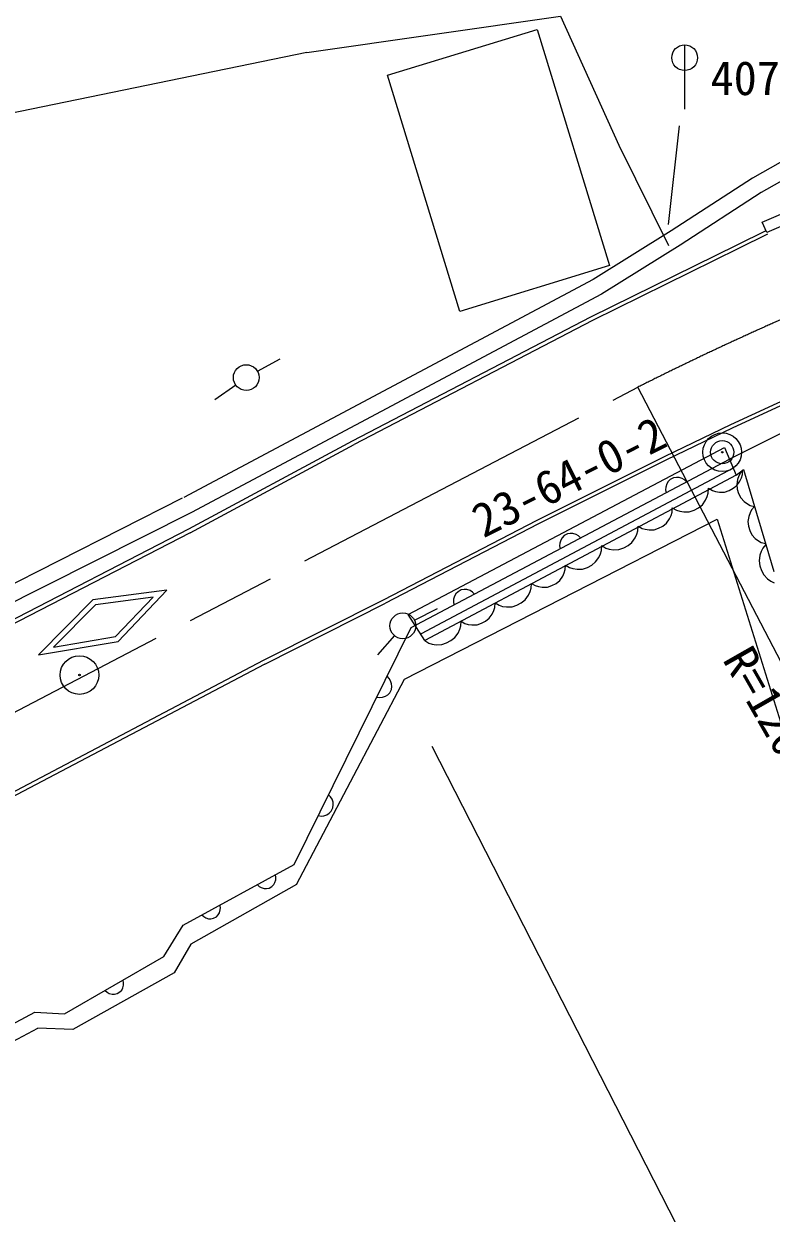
# Model space of a CAD drawing. Units: millimetres, scale not verified. Extents: x 40000 to 680000, y 20000 to 380000.
# Drawn here: x 275677 to 304683, y 285272 to 331410 of the extents above; entities that cross this region are included whole.
import ezdxf
from ezdxf.enums import TextEntityAlignment as Align

# ---------------------------------------------------------------- set-up
doc = ezdxf.new("R2010")
doc.units = ezdxf.units.MM
doc.header["$LTSCALE"] = 1000
doc.linetypes.add('CHAIN', pattern=[18.5, 12, -1.5, 3.5, -1.5])
for name, color, linetype, lineweight in [('M-BGD', 7, 'Continuous', 25), ('M-BMK', 2, 'CHAIN', 13), ('M-BMK-SRVR', 3, 'Continuous', 25), ('M-STR-HTXT', 7, 'Continuous', 13), ('M-STR-STRC', 7, 'Continuous', 25)]:
    doc.layers.add(name, color=color, linetype=linetype, lineweight=lineweight)
doc.styles.add('ＭＳ ゴシック', font='')
doc.styles.get('ＭＳ ゴシック').set_extended_font_data('MS Gothic')

msp = doc.modelspace()

# ---------------------------------------------------------------- linework, layer by layer
at = {"layer": 'M-BGD'}
for p, q in [((286663, 330302), (296507, 331711)), ((296507, 331711), (298774, 326706)), ((289797, 329413), (295605, 331189)), ((295605, 331189), (298405, 322031)), ((286663, 330302), (273017, 327488)), ((292597, 320255), (289797, 329413)), ((298774, 326706), (300703, 322816)), ((306032, 326594), (303953, 325423)), ((306333, 326018), (304290, 324867)), ((303953, 325423), (300795, 323373)), ((304290, 324867), (301144, 322825)), ((304332, 323715), (307190, 324962)), ((307366, 324558), (304510, 323315)), ((304510, 323315), (304335, 323717)), ((300795, 323373), (297773, 321487)), ((304479, 323380), (303346, 322823)), ((304545, 323246), (303412, 322689)), ((303346, 322823), (297673, 320035)), ((303412, 322689), (297741, 319901)), ((301144, 322825), (298098, 320924)), ((298405, 322031), (292597, 320255)), ((297773, 321487), (281886, 313030)), ((298098, 320924), (282192, 312456)), ((297673, 320035), (288424, 315220)), ((297741, 319901), (288493, 315087)), ((284748, 317929), (285622, 318414)), ((306977, 317645), (303097, 315859)), ((307039, 317509), (303161, 315723)), ((283903, 317397), (283088, 316817)), ((303097, 315859), (300553, 314631)), ((303161, 315723), (300619, 314497)), ((305544, 315769), (303060, 314518)), ((288424, 315220), (282064, 311802)), ((282133, 311669), (288493, 315087)), ((290600, 308500), (302865, 314980)), ((302865, 314980), (303322, 313899)), ((290711, 307993), (303060, 314518)), ((300553, 314631), (295558, 312129)), ((300619, 314497), (295626, 311996)), ((303205, 314176), (291095, 307748)), ((303322, 313899), (291236, 307483)), ((300889, 313798), (300762, 313731)), ((301002, 313817), (300889, 313798)), ((301106, 313811), (301002, 313817)), ((301228, 313773), (301106, 313811)), ((301318, 313719), (301228, 313773)), ((303322, 313899), (303609, 314120)), ((303379, 313738), (303344, 313540)), ((303431, 313879), (303379, 313738)), ((303491, 313991), (303431, 313879)), ((303465, 313668), (303528, 313804)), ((303609, 314120), (303491, 313991)), ((303528, 313804), (303565, 313926)), ((303565, 313926), (303573, 314101)), ((303609, 314120), (304479, 311207)), ((300591, 313437), (300586, 313332)), ((300586, 313332), (300604, 313220)), ((300629, 313559), (300591, 313437)), ((300683, 313649), (300629, 313559)), ((300762, 313731), (300683, 313649)), ((301400, 313640), (301318, 313719)), ((302242, 313205), (302251, 313391)), ((302251, 313391), (302401, 313302)), ((302401, 313302), (302523, 313265)), ((302873, 313248), (303045, 313307)), ((303045, 313307), (303204, 313392)), ((303204, 313392), (303348, 313504)), ((303344, 313540), (303367, 313359)), ((303348, 313504), (303465, 313668)), ((303367, 313359), (303418, 313186)), ((272798, 308439), (281842, 313019)), ((302012, 312755), (302136, 312930)), ((302136, 312930), (302203, 313075)), ((302203, 313075), (302242, 313205)), ((302523, 313265), (302671, 313242)), ((302671, 313242), (302873, 313248)), ((303418, 313186), (303499, 313022)), ((303499, 313022), (303636, 312876)), ((303636, 312876), (303757, 312786)), ((282192, 312456), (272876, 307773)), ((300796, 312339), (300833, 312460)), ((300833, 312460), (300841, 312635)), ((300841, 312635), (301001, 312539)), ((301001, 312539), (301131, 312500)), ((301131, 312500), (301290, 312476)), ((301290, 312476), (301504, 312482)), ((301504, 312482), (301688, 312545)), ((301688, 312545), (301858, 312636)), ((301858, 312636), (302012, 312755)), ((303757, 312786), (303869, 312726)), ((303860, 312441), (303808, 312301)), ((303920, 312553), (303860, 312441)), ((303869, 312726), (304038, 312683)), ((304038, 312683), (303920, 312553)), ((295558, 312129), (289644, 309064)), ((295626, 311996), (289713, 308930)), ((290456, 305988), (302590, 312198)), ((299510, 311740), (299519, 311926)), ((299519, 311926), (299670, 311836)), ((300314, 311841), (300472, 311927)), ((300472, 311927), (300617, 312038)), ((300617, 312038), (300733, 312202)), ((300733, 312202), (300796, 312339)), ((302590, 312198), (305302, 303500)), ((303808, 312301), (303773, 312103)), ((303773, 312103), (303796, 311921)), ((303796, 311921), (303848, 311749)), ((282064, 311802), (236717, 288410)), ((282133, 311669), (236782, 288274)), ((296567, 311474), (296512, 311384)), ((296645, 311556), (296567, 311474)), ((296773, 311623), (296645, 311556)), ((296885, 311642), (296773, 311623)), ((296990, 311636), (296885, 311642)), ((297112, 311599), (296990, 311636)), ((297201, 311544), (297112, 311599)), ((297284, 311466), (297201, 311544)), ((299280, 311289), (299404, 311465)), ((299404, 311465), (299471, 311610)), ((299471, 311610), (299510, 311740)), ((299670, 311836), (299791, 311800)), ((299791, 311800), (299940, 311777)), ((299940, 311777), (300141, 311783)), ((300141, 311783), (300314, 311841)), ((303848, 311749), (303928, 311585)), ((303928, 311585), (304066, 311438)), ((304066, 311438), (304186, 311349)), ((296475, 311262), (296469, 311157)), ((296469, 311157), (296488, 311045)), ((296512, 311384), (296475, 311262)), ((298061, 310853), (298100, 310983)), ((298100, 310983), (298109, 311170)), ((298109, 311170), (298270, 311074)), ((298270, 311074), (298400, 311035)), ((298400, 311035), (298558, 311011)), ((298558, 311011), (298772, 311017)), ((298772, 311017), (298957, 311080)), ((298957, 311080), (299126, 311170)), ((299126, 311170), (299280, 311289)), ((304186, 311349), (304298, 311289)), ((304357, 311066), (304295, 310945)), ((304298, 311289), (304468, 311245)), ((304479, 311207), (304357, 311066)), ((304479, 311207), (304783, 310168)), ((297716, 310414), (297870, 310533)), ((297870, 310533), (297994, 310708)), ((297994, 310708), (298061, 310853)), ((304244, 310794), (304212, 310581)), ((304212, 310581), (304240, 310389)), ((304295, 310945), (304244, 310794)), ((296591, 309981), (296654, 310117)), ((296654, 310117), (296691, 310239)), ((296691, 310239), (296699, 310413)), ((296699, 310413), (296860, 310318)), ((296860, 310318), (296990, 310279)), ((296990, 310279), (297148, 310254)), ((297148, 310254), (297362, 310261)), ((297362, 310261), (297547, 310323)), ((297547, 310323), (297716, 310414)), ((304240, 310389), (304300, 310206)), ((304300, 310206), (304390, 310034)), ((295369, 309518), (295378, 309704)), ((295378, 309704), (295528, 309615)), ((295528, 309615), (295650, 309578)), ((295999, 309561), (296172, 309620)), ((296172, 309620), (296331, 309705)), ((296331, 309705), (296475, 309816)), ((296475, 309816), (296591, 309981)), ((304390, 310034), (304540, 309881)), ((304540, 309881), (304671, 309789)), ((304671, 309789), (304792, 309727)), ((281230, 309441), (278363, 309066)), ((280695, 309169), (278456, 308876)), ((279236, 307640), (280695, 309169)), ((279335, 307454), (281230, 309441)), ((292396, 309209), (292358, 309087)), ((292450, 309299), (292396, 309209)), ((292529, 309381), (292450, 309299)), ((292656, 309448), (292529, 309381)), ((292769, 309467), (292656, 309448)), ((292873, 309461), (292769, 309467)), ((292995, 309424), (292873, 309461)), ((293085, 309369), (292995, 309424)), ((293167, 309291), (293085, 309369)), ((295138, 309067), (295262, 309243)), ((295262, 309243), (295329, 309388)), ((295329, 309388), (295369, 309518)), ((295650, 309578), (295798, 309555)), ((295798, 309555), (295999, 309561)), ((278363, 309066), (276245, 306933)), ((278456, 308876), (276825, 307234)), ((289644, 309064), (284966, 306709)), ((285036, 306576), (289713, 308930)), ((290835, 308280), (291730, 308726)), ((292358, 309087), (292353, 308983)), ((292353, 308983), (292371, 308870)), ((293922, 308651), (293959, 308773)), ((293959, 308773), (293968, 308948)), ((293968, 308948), (294128, 308852)), ((294128, 308852), (294258, 308813)), ((294258, 308813), (294416, 308789)), ((294416, 308789), (294631, 308795)), ((294631, 308795), (294815, 308858)), ((294815, 308858), (294984, 308949)), ((294984, 308949), (295138, 309067)), ((291236, 307483), (290600, 308500)), ((292637, 308053), (292646, 308239)), ((292646, 308239), (292796, 308149)), ((293440, 308154), (293599, 308239)), ((293599, 308239), (293743, 308351)), ((293743, 308351), (293859, 308515)), ((293859, 308515), (293922, 308651)), ((286165, 298798), (290711, 307993)), ((292406, 307602), (292530, 307777)), ((292530, 307777), (292598, 307923)), ((292598, 307923), (292637, 308053)), ((292796, 308149), (292918, 308112)), ((292918, 308112), (293066, 308090)), ((293066, 308090), (293267, 308096)), ((293267, 308096), (293440, 308154)), ((276245, 306933), (279335, 307454)), ((276825, 307234), (279236, 307640)), ((290059, 307680), (289403, 306926)), ((291236, 307483), (291396, 307387)), ((291396, 307387), (291526, 307348)), ((291526, 307348), (291684, 307324)), ((291684, 307324), (291899, 307330)), ((291899, 307330), (292083, 307392)), ((292083, 307392), (292252, 307483)), ((292252, 307483), (292406, 307602)), ((284966, 306709), (251643, 289183)), ((285036, 306576), (251713, 289050)), ((286255, 298028), (290456, 305988)), ((289855, 306018), (289774, 306098)), ((289912, 305929), (289855, 306018)), ((289952, 305809), (289912, 305929)), ((289801, 305381), (289881, 305462)), ((289881, 305462), (289945, 305591)), ((289945, 305591), (289961, 305704)), ((289961, 305704), (289952, 305809)), ((289375, 305291), (289488, 305275)), ((289488, 305275), (289592, 305284)), ((289592, 305284), (289713, 305325)), ((289713, 305325), (289801, 305381)), ((287582, 301420), (287501, 301500)), ((287639, 301332), (287582, 301420)), ((287680, 301211), (287639, 301332)), ((287528, 300784), (287609, 300865)), ((287609, 300865), (287672, 300994)), ((287672, 300994), (287688, 301107)), ((287688, 301107), (287680, 301211)), ((287102, 300694), (287215, 300678)), ((287215, 300678), (287320, 300686)), ((287320, 300686), (287440, 300727)), ((287440, 300727), (287528, 300784)), ((281860, 296449), (286165, 298798)), ((285375, 298021), (285422, 298101)), ((285422, 298101), (285454, 298210)), ((285458, 298303), (285440, 298403)), ((285454, 298210), (285458, 298303)), ((286255, 298028), (282160, 295703)), ((284738, 298019), (284812, 297951)), ((284812, 297951), (284892, 297903)), ((284892, 297903), (285001, 297871)), ((285001, 297871), (285094, 297868)), ((285094, 297868), (285194, 297885)), ((285194, 297885), (285306, 297947)), ((285306, 297947), (285375, 298021)), ((283305, 297129), (283287, 297228)), ((283301, 297035), (283305, 297129)), ((282585, 296845), (282659, 296776)), ((282659, 296776), (282740, 296729)), ((282740, 296729), (282848, 296697)), ((282848, 296697), (282941, 296693)), ((282941, 296693), (283041, 296711)), ((283041, 296711), (283153, 296772)), ((283153, 296772), (283222, 296846)), ((283222, 296846), (283269, 296927)), ((283269, 296927), (283301, 297035)), ((281115, 295226), (281860, 296449)), ((282160, 295703), (281508, 294598)), ((277257, 293001), (281115, 295226)), ((281508, 294598), (277576, 292399)), ((278839, 293914), (278915, 293847)), ((279409, 293855), (279476, 293930)), ((279476, 293930), (279522, 294012)), ((279522, 294012), (279551, 294121)), ((279553, 294214), (279532, 294313)), ((279551, 294121), (279553, 294214)), ((278915, 293847), (278997, 293801)), ((278997, 293801), (279106, 293772)), ((279106, 293772), (279199, 293770)), ((279199, 293770), (279298, 293791)), ((279298, 293791), (279409, 293855)), ((273637, 291753), (276110, 293071)), ((276110, 293071), (277257, 293001)), ((273909, 291238), (276219, 292445)), ((277576, 292399), (276219, 292445))]:
    msp.add_line(p, q, dxfattribs=at)
for centre in [(284311, 317686), (290387, 308058)]:
    msp.add_circle(centre, 500, dxfattribs=at)
at = {"layer": 'M-BMK'}
msp.add_line((237360, 284934), (299505, 317313), dxfattribs=at)
msp.add_arc((353078, 210986), 119060, 104.5209, 116.74121, dxfattribs=at)
at = {"layer": 'M-BMK-SRVR'}
for centre, radius in [((302783, 314791), 750), ((302783, 314791), 450), ((302783, 314791), 30), ((277838, 306148), 750), ((277838, 306148), 30)]:
    msp.add_circle(centre, radius, dxfattribs=at)
at = {"layer": 'M-STR-HTXT'}
for p, q in [((306436, 304010), (299505, 317313)), ((291517, 303391), (302059, 282765))]:
    msp.add_line(p, q, dxfattribs=at)
at = {"layer": 'M-STR-STRC'}
for p, q in [((301324, 330595), (301324, 328095)), ((301111, 327457), (300686, 323630))]:
    msp.add_line(p, q, dxfattribs=at)
msp.add_circle((301324, 330095), 500, dxfattribs=at)

# ---------------------------------------------------------------- texts
at = {"layer": 'M-BMK-SRVR', "style": 'ＭＳ ゴシック'}
msp.add_text('23-64-0-2', height=1320, rotation=26.565, dxfattribs=at).set_placement((293687, 311089), align=Align.BOTTOM_LEFT)
at = {"layer": 'M-STR-HTXT', "style": 'ＭＳ ゴシック'}
msp.add_text('R=120', height=1320, rotation=299.7, dxfattribs=at).set_placement((302426, 306558), align=Align.BOTTOM_LEFT)
at = {"layer": 'M-STR-STRC', "style": 'ＭＳ ゴシック'}
msp.add_text('407-A', height=1320, dxfattribs=at).set_placement((302327, 328248), align=Align.BOTTOM_LEFT)

doc.saveas('drawing.dxf')
